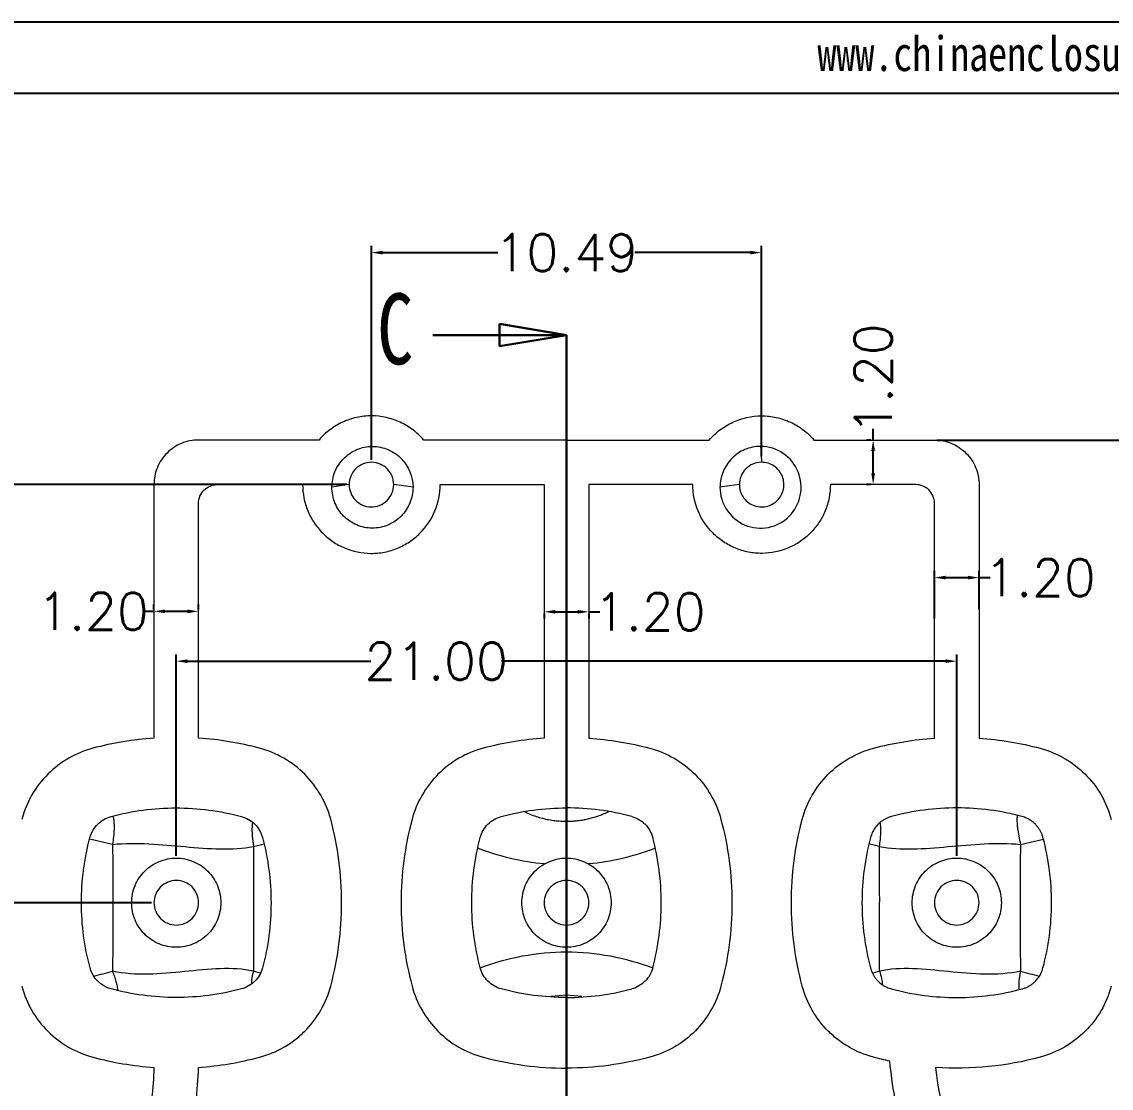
# Model space of a CAD drawing. Header units: inches. Extents: x 1631 to 3663, y 1126 to 1454.
# Drawn here: x 3436.96 to 3466.27, y 1177.51 to 1206.2 of the extents above; entities that cross this region are included whole.
import ezdxf

# ---------------------------------------------------------------- set-up
doc = ezdxf.new("R2010")
doc.units = ezdxf.units.IN
doc.header["$LTSCALE"] = 15
doc.linetypes.add('PHANTOM', pattern=[12.7, 6.35, -1.27, 1.27, -1.27, 1.27, -1.27])
doc.layers.add('文字', color=81, linetype='Continuous')
doc.styles.add('SLDTEXTSTYLE0', font='TXT', dxfattribs={"width": 0.75})
doc.styles.get("Standard").update_dxf_attribs({"font": 'txt', "bigfont": 'gbcbig.shx'})
doc.styles.add('宋体', font='', dxfattribs={"width": 0.8, "height": 3.5})
doc.styles.get('宋体').set_extended_font_data('SimSun')
doc.dimstyles.new('1.5', dxfattribs={"dimtxt": 1, "dimasz": 0.3, "dimexe": 0.18, "dimexo": 0.0625, "dimgap": 0.09, "dimtad": 0, "dimzin": 0, "dimdsep": 46, "dimtxsty": 'Standard', "dimcen": 0, "dimclrd": 3, "dimclre": 3, "dimadec": 0, "dimazin": 2, "dimtfac": 1, "dimtofl": 0, "dimtmove": 0, "dimatfit": 3, "dimfxl": 1, "dimtolj": 1, "dimtzin": 0, "dimarcsym": 0})

# ---------------------------------------------------------------- blocks, each defined once
blk = doc.blocks.new('_CLOSED')
at = {"color": 0, "linetype": 'ByBlock', "lineweight": -2}
for p, q in [((-1, 0.166667), (0, 0)), ((-1, 0.166667), (-1, -0.166667)), ((0, 0), (-1, -0.166667)), ((0, 0), (-1, 0))]:
    blk.add_line(p, q, dxfattribs=at)
blk = doc.blocks.new('*D247')
at = {"color": 3, "lineweight": -2}
for p, q in [((3461.58, 1194.946), (3469.5, 1194.946)), ((3469.32, 1194.646), (3469.32, 1181.42)), ((3469.32, 1164.347), (3469.32, 1177.573)), ((3451.68, 1164.047), (3469.5, 1164.047))]:
    blk.add_line(p, q, dxfattribs=at)
at = {"color": 3}
for points in [[(3469.27, 1194.646), (3469.37, 1194.646), (3469.32, 1194.946)], [(3469.27, 1164.347), (3469.37, 1164.347), (3469.32, 1164.047)]]:
    blk.add_solid(points, dxfattribs=at)
at = {"layer": 'Defpoints', "color": 0}
for p in [(3461.518, 1194.946), (3469.32, 1194.946), (3451.618, 1164.047)]:
    blk.add_point(p, dxfattribs=at)
at = {"color": 0, "insert": (3469.32, 1179.496), "char_height": 1, "attachment_point": 5, "rotation": 90}
blk.add_mtext('\\A1;30.90', dxfattribs=at)
blk = doc.blocks.new('*D250')
at = {"color": 3, "lineweight": -2}
for p, q in [((3440.455, 1182.497), (3434.155, 1182.497)), ((3434.335, 1182.197), (3434.335, 1178.045)), ((3434.335, 1170.047), (3434.335, 1174.198)), ((3450.955, 1169.747), (3434.155, 1169.747))]:
    blk.add_line(p, q, dxfattribs=at)
at = {"color": 3}
for points in [[(3434.285, 1182.197), (3434.385, 1182.197), (3434.335, 1182.497)], [(3434.285, 1170.047), (3434.385, 1170.047), (3434.335, 1169.747)]]:
    blk.add_solid(points, dxfattribs=at)
at = {"layer": 'Defpoints', "color": 0}
for p in [(3440.518, 1182.497), (3434.335, 1169.747), (3451.018, 1169.747)]:
    blk.add_point(p, dxfattribs=at)
at = {"color": 0, "insert": (3434.335, 1176.122), "char_height": 1, "attachment_point": 5, "rotation": 90}
blk.add_mtext('\\A1;12.75', dxfattribs=at)
blk = doc.blocks.new('*D251')
at = {"color": 3, "lineweight": -2}
for p, q in [((3445.705, 1193.746), (3434.155, 1193.746)), ((3434.335, 1193.446), (3434.335, 1189.878)), ((3434.335, 1182.797), (3434.335, 1186.365)), ((3440.455, 1182.497), (3434.155, 1182.497))]:
    blk.add_line(p, q, dxfattribs=at)
at = {"color": 3}
for points in [[(3434.285, 1193.446), (3434.385, 1193.446), (3434.335, 1193.746)], [(3434.285, 1182.797), (3434.385, 1182.797), (3434.335, 1182.497)]]:
    blk.add_solid(points, dxfattribs=at)
at = {"layer": 'Defpoints', "color": 0}
for p in [(3434.335, 1193.746), (3445.768, 1193.746), (3440.518, 1182.497)]:
    blk.add_point(p, dxfattribs=at)
at = {"color": 0, "insert": (3434.335, 1188.121), "char_height": 1, "attachment_point": 5, "rotation": 90}
blk.add_mtext('\\A1;11.25', dxfattribs=at)
blk = doc.blocks.new('*D252')
at = {"color": 3, "lineweight": -2}
for p, q in [((3446.368, 1194.409), (3446.368, 1200.168)), ((3456.86, 1194.515), (3456.86, 1200.168)), ((3446.668, 1199.988), (3449.774, 1199.988)), ((3456.56, 1199.988), (3453.454, 1199.988))]:
    blk.add_line(p, q, dxfattribs=at)
at = {"color": 3}
for points in [[(3446.668, 1200.038), (3446.668, 1199.938), (3446.368, 1199.988)], [(3456.56, 1200.038), (3456.56, 1199.938), (3456.86, 1199.988)]]:
    blk.add_solid(points, dxfattribs=at)
at = {"layer": 'Defpoints', "color": 0}
for p in [(3456.86, 1199.988), (3456.86, 1194.453), (3446.368, 1194.346)]:
    blk.add_point(p, dxfattribs=at)
at = {"color": 0, "insert": (3451.614, 1199.988), "char_height": 1, "attachment_point": 5}
blk.add_mtext('\\A1;10.49', dxfattribs=at)
blk = doc.blocks.new('*D253')
at = {"color": 3, "lineweight": -2}
for p, q in [((3441.118, 1183.759), (3441.118, 1189.176)), ((3462.118, 1183.759), (3462.118, 1189.176)), ((3441.418, 1188.996), (3446.354, 1188.996)), ((3461.818, 1188.996), (3449.867, 1188.996))]:
    blk.add_line(p, q, dxfattribs=at)
at = {"color": 3}
for points in [[(3441.418, 1189.046), (3441.418, 1188.946), (3441.118, 1188.996)], [(3461.818, 1189.046), (3461.818, 1188.946), (3462.118, 1188.996)]]:
    blk.add_solid(points, dxfattribs=at)
at = {"layer": 'Defpoints', "color": 0}
for p in [(3462.118, 1188.996), (3441.118, 1183.697), (3462.118, 1183.697)]:
    blk.add_point(p, dxfattribs=at)
at = {"color": 0, "insert": (3448.111, 1188.996), "char_height": 1, "attachment_point": 5}
blk.add_mtext('\\A1;21.00', dxfattribs=at)
blk = doc.blocks.new('*D254')
at = {"color": 3, "lineweight": -2}
for p, q in [((3459.868, 1194.946), (3459.868, 1195.246)), ((3459.805, 1194.946), (3459.688, 1194.946)), ((3459.868, 1194.046), (3459.868, 1194.646)), ((3459.805, 1193.746), (3459.688, 1193.746))]:
    blk.add_line(p, q, dxfattribs=at)
at = {"color": 3}
for points in [[(3459.818, 1194.646), (3459.918, 1194.646), (3459.868, 1194.946)], [(3459.818, 1194.046), (3459.918, 1194.046), (3459.868, 1193.746)]]:
    blk.add_solid(points, dxfattribs=at)
at = {"layer": 'Defpoints', "color": 0}
for p in [(3459.868, 1194.946), (3459.868, 1194.946), (3459.868, 1193.746)]:
    blk.add_point(p, dxfattribs=at)
at = {"color": 0, "insert": (3459.868, 1196.586), "char_height": 1, "attachment_point": 5, "rotation": 90}
blk.add_mtext('\\A1;1.20', dxfattribs=at)
blk = doc.blocks.new('*D256')
at = {"color": 3, "lineweight": -2}
for p, q in [((3461.518, 1190.149), (3461.518, 1191.424)), ((3461.818, 1191.244), (3462.418, 1191.244)), ((3462.718, 1190.399), (3462.718, 1191.424)), ((3462.718, 1191.244), (3463.018, 1191.244))]:
    blk.add_line(p, q, dxfattribs=at)
at = {"color": 3}
for points in [[(3461.818, 1191.294), (3461.818, 1191.194), (3461.518, 1191.244)], [(3462.418, 1191.294), (3462.418, 1191.194), (3462.718, 1191.244)]]:
    blk.add_solid(points, dxfattribs=at)
at = {"layer": 'Defpoints', "color": 0}
for p in [(3462.718, 1191.244), (3461.518, 1190.086), (3462.718, 1190.336)]:
    blk.add_point(p, dxfattribs=at)
at = {"color": 0, "insert": (3464.358, 1191.244), "char_height": 1, "attachment_point": 5}
blk.add_mtext('\\A1;1.20', dxfattribs=at)
blk = doc.blocks.new('*D257')
at = {"color": 3, "lineweight": -2}
for p, q in [((3451.018, 1190.274), (3451.018, 1190.144)), ((3451.318, 1190.324), (3451.918, 1190.324)), ((3452.218, 1190.324), (3452.518, 1190.324)), ((3452.218, 1190.274), (3452.218, 1190.144))]:
    blk.add_line(p, q, dxfattribs=at)
at = {"color": 3}
for points in [[(3451.318, 1190.374), (3451.318, 1190.274), (3451.018, 1190.324)], [(3451.918, 1190.374), (3451.918, 1190.274), (3452.218, 1190.324)]]:
    blk.add_solid(points, dxfattribs=at)
at = {"layer": 'Defpoints', "color": 0}
for p in [(3451.018, 1190.336), (3452.218, 1190.336), (3452.218, 1190.324)]:
    blk.add_point(p, dxfattribs=at)
at = {"color": 0, "insert": (3453.858, 1190.324), "char_height": 1, "attachment_point": 5}
blk.add_mtext('\\A1;1.20', dxfattribs=at)
blk = doc.blocks.new('*D258')
at = {"color": 3, "lineweight": -2}
for p, q in [((3440.518, 1190.387), (3440.518, 1190.516)), ((3441.718, 1190.387), (3441.718, 1190.516)), ((3440.518, 1190.336), (3440.218, 1190.336)), ((3441.418, 1190.336), (3440.818, 1190.336))]:
    blk.add_line(p, q, dxfattribs=at)
at = {"color": 3}
for points in [[(3440.818, 1190.386), (3440.818, 1190.286), (3440.518, 1190.336)], [(3441.418, 1190.386), (3441.418, 1190.286), (3441.718, 1190.336)]]:
    blk.add_solid(points, dxfattribs=at)
at = {"layer": 'Defpoints', "color": 0}
for p in [(3440.518, 1190.336), (3440.518, 1190.324), (3441.718, 1190.324)]:
    blk.add_point(p, dxfattribs=at)
at = {"color": 0, "insert": (3438.878, 1190.336), "char_height": 1, "attachment_point": 5}
blk.add_mtext('\\A1;1.20', dxfattribs=at)

msp = doc.modelspace()

# ---------------------------------------------------------------- linework, layer by layer
for p, q in [((3410.633, 1206.198), (3524.541, 1206.198)), ((3413.581, 1204.28), (3522.624, 1204.28))]:
    msp.add_line(p, q)
at = {"color": 7, "linetype": 'Continuous', "lineweight": 30}
msp.add_line((3448.018, 1197.77), (3451.618, 1197.77), dxfattribs=at)
at = {"color": 1, "linetype": 'PHANTOM', "lineweight": 30}
msp.add_line((3451.618, 1197.77), (3451.618, 1161.551), dxfattribs=at)
at = {"color": 7, "linetype": 'Continuous', "lineweight": 15}
for p, q in [((3445.768, 1193.746), (3445.306, 1193.673)), ((3447.488, 1193.674), (3446.968, 1193.746))]:
    msp.add_line(p, q, dxfattribs=at)
at = {"color": 8, "linetype": 'Continuous', "lineweight": 15}
for p, q in [((3451.618, 1180.014), (3451.202, 1179.974)), ((3452.033, 1179.974), (3451.618, 1180.014))]:
    msp.add_line(p, q, dxfattribs=at)
at = {"color": 7, "linetype": 'Continuous', "lineweight": 15, "flags": 128}
for points in [[(3456.838, 1194.773), (3456.853, 1194.559), (3456.868, 1194.346)], [(3456.268, 1193.746), (3456.007, 1193.71), (3455.747, 1193.674)]]:
    msp.add_lwpolyline(points, dxfattribs=at)
at = {"color": 7, "linetype": 'Continuous', "lineweight": 15}
for points, knots in [([(3447.776, 1194.946), (3447.689, 1195.048), (3447.593, 1195.139), (3447.382, 1195.299), (3447.266, 1195.369), (3446.905, 1195.536), (3446.638, 1195.595), (3446.239, 1195.596), (3446.104, 1195.582), (3445.843, 1195.525), (3445.717, 1195.483), (3445.473, 1195.371), (3445.357, 1195.301), (3445.145, 1195.141), (3445.047, 1195.049), (3444.96, 1194.946)], [0, 0, 0, 0, 0.125, 0.125, 0.25, 0.25, 0.5, 0.5, 0.625, 0.625, 0.75, 0.75, 0.875, 0.875, 1, 1, 1, 1]), ([(3455.46, 1194.946), (3455.546, 1195.048), (3455.642, 1195.139), (3455.853, 1195.299), (3455.969, 1195.369), (3456.33, 1195.536), (3456.597, 1195.595), (3456.996, 1195.596), (3457.131, 1195.582), (3457.392, 1195.525), (3457.518, 1195.483), (3457.762, 1195.371), (3457.878, 1195.301), (3458.09, 1195.141), (3458.188, 1195.049), (3458.276, 1194.946)], [0, 0, 0, 0, 0.125, 0.125, 0.25, 0.25, 0.5, 0.5, 0.625, 0.625, 0.75, 0.75, 0.875, 0.875, 1, 1, 1, 1]), ([(3441.718, 1194.946), (3441.561, 1194.946), (3441.406, 1194.915), (3441.188, 1194.826), (3441.119, 1194.789), (3440.988, 1194.702), (3440.926, 1194.652), (3440.759, 1194.485), (3440.669, 1194.351), (3440.549, 1194.061), (3440.518, 1193.904), (3440.518, 1193.746)], [0, 0, 0, 0, 0.25, 0.25, 0.375, 0.375, 0.5, 0.5, 0.75, 0.75, 1, 1, 1, 1]), ([(3445.306, 1193.673), (3445.306, 1193.817), (3445.333, 1193.957), (3445.442, 1194.225), (3445.522, 1194.346), (3445.725, 1194.551), (3445.847, 1194.634), (3446.112, 1194.745), (3446.257, 1194.773), (3446.543, 1194.773), (3446.687, 1194.743), (3446.951, 1194.631), (3447.072, 1194.55), (3447.374, 1194.242), (3447.49, 1193.962), (3447.488, 1193.674)], [0, 0, 0, 0, 0.125, 0.125, 0.25, 0.25, 0.375, 0.375, 0.5, 0.5, 0.625, 0.625, 0.75, 0.75, 1, 1, 1, 1]), ([(3456.838, 1194.773), (3456.693, 1194.773), (3456.55, 1194.744), (3456.285, 1194.632), (3456.164, 1194.55), (3455.964, 1194.347), (3455.884, 1194.225), (3455.776, 1193.961), (3455.747, 1193.818), (3455.747, 1193.674)], [0, 0, 0, 0, 0.25, 0.25, 0.5, 0.5, 0.75, 0.75, 1, 1, 1, 1]), ([(3455.747, 1193.674), (3455.747, 1193.566), (3455.762, 1193.46), (3455.824, 1193.255), (3455.87, 1193.156), (3456.047, 1192.887), (3456.221, 1192.742), (3456.619, 1192.575), (3456.844, 1192.553), (3457.267, 1192.639), (3457.461, 1192.745), (3457.764, 1193.052), (3457.866, 1193.248), (3457.949, 1193.666), (3457.929, 1193.889), (3457.768, 1194.286), (3457.628, 1194.463), (3457.27, 1194.706), (3457.056, 1194.773), (3456.838, 1194.773)], [0, 0, 0, 0, 0.0625, 0.0625, 0.125, 0.125, 0.25, 0.25, 0.375, 0.375, 0.5, 0.5, 0.625, 0.625, 0.75, 0.75, 0.875, 0.875, 1, 1, 1, 1]), ([(3461.518, 1194.946), (3461.675, 1194.946), (3461.829, 1194.915), (3462.047, 1194.826), (3462.116, 1194.789), (3462.247, 1194.702), (3462.309, 1194.652), (3462.476, 1194.485), (3462.566, 1194.351), (3462.686, 1194.061), (3462.718, 1193.904), (3462.718, 1193.746)], [0, 0, 0, 0, 0.25, 0.25, 0.375, 0.375, 0.5, 0.5, 0.75, 0.75, 1, 1, 1, 1]), ([(3446.968, 1193.746), (3446.968, 1193.824), (3446.953, 1193.9), (3446.894, 1194.043), (3446.852, 1194.109), (3446.689, 1194.276), (3446.534, 1194.344), (3446.218, 1194.348), (3446.057, 1194.284), (3445.831, 1194.058), (3445.768, 1193.902), (3445.768, 1193.746)], [0, 0, 0, 0, 0.125, 0.125, 0.25, 0.25, 0.5, 0.5, 0.75, 0.75, 1, 1, 1, 1]), ([(3456.268, 1193.746), (3456.268, 1193.629), (3456.302, 1193.514), (3456.432, 1193.317), (3456.529, 1193.237), (3456.749, 1193.146), (3456.875, 1193.135), (3457.106, 1193.183), (3457.213, 1193.242), (3457.376, 1193.407), (3457.431, 1193.511), (3457.478, 1193.736), (3457.469, 1193.857), (3457.382, 1194.077), (3457.306, 1194.173), (3457.107, 1194.309), (3456.988, 1194.346), (3456.868, 1194.346)], [0, 0, 0, 0, 0.125, 0.125, 0.25, 0.25, 0.375, 0.375, 0.5, 0.5, 0.625, 0.625, 0.75, 0.75, 0.875, 0.875, 1, 1, 1, 1]), ([(3456.868, 1194.346), (3456.706, 1194.346), (3456.551, 1194.28), (3456.33, 1194.056), (3456.268, 1193.903), (3456.268, 1193.746)], [0, 0, 0, 0, 0.5, 0.5, 1, 1, 1, 1]), ([(3441.718, 1193.246), (3441.718, 1193.377), (3441.771, 1193.507), (3441.957, 1193.692), (3442.086, 1193.746), (3442.218, 1193.746)], [0, 0, 0, 0, 0.5, 0.5, 1, 1, 1, 1]), ([(3444.518, 1193.746), (3444.518, 1193.624), (3444.529, 1193.505), (3444.576, 1193.27), (3444.611, 1193.153), (3444.703, 1192.93), (3444.759, 1192.825), (3444.891, 1192.625), (3444.968, 1192.53), (3445.137, 1192.359), (3445.23, 1192.283), (3445.43, 1192.147), (3445.537, 1192.088), (3445.87, 1191.948), (3446.114, 1191.898), (3446.478, 1191.895), (3446.601, 1191.907), (3446.84, 1191.953), (3446.957, 1191.988), (3447.182, 1192.081), (3447.292, 1192.139), (3447.494, 1192.273), (3447.588, 1192.35), (3447.848, 1192.61), (3447.984, 1192.814), (3448.17, 1193.263), (3448.218, 1193.502), (3448.218, 1193.746)], [0, 0, 0, 0, 0.0625, 0.0625, 0.125, 0.125, 0.1875, 0.1875, 0.25, 0.25, 0.3125, 0.3125, 0.375, 0.375, 0.5, 0.5, 0.5625, 0.5625, 0.625, 0.625, 0.6875, 0.6875, 0.75, 0.75, 0.875, 0.875, 1, 1, 1, 1]), ([(3447.488, 1193.674), (3447.489, 1193.53), (3447.46, 1193.389), (3447.351, 1193.123), (3447.271, 1193.001), (3447.069, 1192.796), (3446.947, 1192.714), (3446.682, 1192.603), (3446.536, 1192.574), (3446.249, 1192.575), (3446.105, 1192.604), (3445.841, 1192.716), (3445.721, 1192.798), (3445.52, 1193.003), (3445.442, 1193.123), (3445.334, 1193.388), (3445.305, 1193.529), (3445.306, 1193.673)], [0, 0, 0, 0, 0.125, 0.125, 0.25, 0.25, 0.375, 0.375, 0.5, 0.5, 0.625, 0.625, 0.75, 0.75, 0.875, 0.875, 1, 1, 1, 1]), ([(3445.768, 1193.746), (3445.768, 1193.668), (3445.783, 1193.592), (3445.841, 1193.449), (3445.883, 1193.384), (3445.991, 1193.273), (3446.056, 1193.228), (3446.199, 1193.165), (3446.278, 1193.147), (3446.437, 1193.145), (3446.518, 1193.16), (3446.666, 1193.22), (3446.735, 1193.265), (3446.904, 1193.434), (3446.968, 1193.59), (3446.968, 1193.746)], [0, 0, 0, 0, 0.125, 0.125, 0.25, 0.25, 0.375, 0.375, 0.5, 0.5, 0.625, 0.625, 0.75, 0.75, 1, 1, 1, 1]), ([(3458.718, 1193.746), (3458.718, 1193.624), (3458.706, 1193.505), (3458.659, 1193.27), (3458.624, 1193.153), (3458.532, 1192.93), (3458.476, 1192.825), (3458.344, 1192.625), (3458.267, 1192.53), (3458.098, 1192.359), (3458.006, 1192.283), (3457.805, 1192.147), (3457.698, 1192.088), (3457.365, 1191.948), (3457.121, 1191.898), (3456.757, 1191.895), (3456.634, 1191.907), (3456.395, 1191.953), (3456.278, 1191.988), (3456.053, 1192.081), (3455.943, 1192.139), (3455.741, 1192.273), (3455.647, 1192.35), (3455.387, 1192.61), (3455.251, 1192.814), (3455.065, 1193.263), (3455.018, 1193.502), (3455.018, 1193.746)], [0, 0, 0, 0, 0.0625, 0.0625, 0.125, 0.125, 0.1875, 0.1875, 0.25, 0.25, 0.3125, 0.3125, 0.375, 0.375, 0.5, 0.5, 0.5625, 0.5625, 0.625, 0.625, 0.6875, 0.6875, 0.75, 0.75, 0.875, 0.875, 1, 1, 1, 1]), ([(3461.518, 1193.246), (3461.518, 1193.377), (3461.464, 1193.507), (3461.279, 1193.692), (3461.149, 1193.746), (3461.018, 1193.746)], [0, 0, 0, 0, 0.5, 0.5, 1, 1, 1, 1]), ([(3438.874, 1186.653), (3438.647, 1186.592), (3438.432, 1186.503), (3438.026, 1186.271), (3437.835, 1186.126), (3437.502, 1185.795), (3437.353, 1185.603), (3437.115, 1185.192), (3437.024, 1184.973), (3436.962, 1184.74)], [0, 0, 0, 0, 0.25, 0.25, 0.5, 0.5, 0.75, 0.75, 1, 1, 1, 1]), ([(3445.273, 1184.741), (3445.212, 1184.971), (3445.121, 1185.188), (3444.886, 1185.597), (3444.74, 1185.787), (3444.407, 1186.12), (3444.216, 1186.266), (3443.808, 1186.501), (3443.591, 1186.591), (3443.361, 1186.653)], [0, 0, 0, 0, 0.25, 0.25, 0.5, 0.5, 0.75, 0.75, 1, 1, 1, 1]), ([(3449.374, 1186.653), (3449.143, 1186.591), (3448.926, 1186.501), (3448.516, 1186.264), (3448.326, 1186.118), (3447.994, 1185.785), (3447.848, 1185.594), (3447.613, 1185.187), (3447.523, 1184.969), (3447.462, 1184.74)], [0, 0, 0, 0, 0.25, 0.25, 0.5, 0.5, 0.75, 0.75, 1, 1, 1, 1]), ([(3453.861, 1186.653), (3454.092, 1186.591), (3454.31, 1186.501), (3454.719, 1186.264), (3454.909, 1186.118), (3455.241, 1185.785), (3455.388, 1185.594), (3455.622, 1185.187), (3455.712, 1184.969), (3455.773, 1184.74)], [0, 0, 0, 0, 0.25, 0.25, 0.5, 0.5, 0.75, 0.75, 1, 1, 1, 1]), ([(3457.962, 1184.74), (3458.023, 1184.971), (3458.114, 1185.188), (3458.349, 1185.597), (3458.495, 1185.787), (3458.828, 1186.119), (3459.019, 1186.266), (3459.427, 1186.501), (3459.644, 1186.591), (3459.874, 1186.653)], [0, 0, 0, 0, 0.25, 0.25, 0.5, 0.5, 0.75, 0.75, 1, 1, 1, 1]), ([(3464.361, 1186.653), (3464.588, 1186.592), (3464.803, 1186.503), (3465.209, 1186.271), (3465.4, 1186.126), (3465.733, 1185.795), (3465.882, 1185.603), (3466.12, 1185.192), (3466.211, 1184.973), (3466.273, 1184.74)], [0, 0, 0, 0, 0.25, 0.25, 0.5, 0.5, 0.75, 0.75, 1, 1, 1, 1]), ([(3438.797, 1184.25), (3438.834, 1184.387), (3438.907, 1184.512), (3439.105, 1184.709), (3439.23, 1184.781), (3439.364, 1184.817)], [0, 0, 0, 0, 0.5, 0.5, 1, 1, 1, 1]), ([(3439.364, 1184.817), (3439.937, 1184.97), (3440.518, 1185.046), (3441.402, 1185.047), (3441.701, 1185.028), (3442.29, 1184.951), (3442.582, 1184.894), (3442.871, 1184.817)], [0, 0, 0, 0, 0.5, 0.5, 0.75, 0.75, 1, 1, 1, 1]), ([(3439.419, 1184.831), (3439.425, 1184.793), (3439.437, 1184.716), (3439.444, 1184.597), (3439.444, 1184.452), (3439.432, 1184.274), (3439.413, 1184.138), (3439.403, 1184.067)], [0, 0, 0, 0, 0.152323, 0.307767, 0.466821, 0.720077, 1, 1, 1, 1]), ([(3442.871, 1184.817), (3443.008, 1184.78), (3443.132, 1184.708), (3443.28, 1184.56), (3443.323, 1184.504), (3443.393, 1184.383), (3443.419, 1184.319), (3443.438, 1184.25)], [0, 0, 0, 0, 0.5, 0.5, 0.75, 0.75, 1, 1, 1, 1]), ([(3449.297, 1184.25), (3449.334, 1184.386), (3449.406, 1184.51), (3449.554, 1184.658), (3449.61, 1184.702), (3449.731, 1184.772), (3449.796, 1184.799), (3449.864, 1184.817)], [0, 0, 0, 0, 0.5, 0.5, 0.75, 0.75, 1, 1, 1, 1]), ([(3451.617, 1184.68), (3451.566, 1184.681), (3451.461, 1184.683), (3451.302, 1184.697), (3451.141, 1184.722), (3450.976, 1184.758), (3450.81, 1184.808), (3450.64, 1184.87), (3450.529, 1184.923), (3450.472, 1184.95)], [0, 0, 0, 0, 0.130181, 0.263334, 0.400043, 0.541059, 0.6873, 0.839863, 1, 1, 1, 1]), ([(3451.617, 1184.68), (3451.617, 1184.762), (3451.617, 1184.884), (3451.618, 1185.006), (3451.618, 1185.047)], [0, 0, 0, 0, 0.66828, 1, 1, 1, 1]), ([(3452.763, 1184.95), (3452.716, 1184.927), (3452.626, 1184.884), (3452.488, 1184.83), (3452.353, 1184.785), (3452.222, 1184.75), (3452.094, 1184.723), (3451.97, 1184.703), (3451.849, 1184.689), (3451.732, 1184.681), (3451.655, 1184.68), (3451.617, 1184.68)], [0, 0, 0, 0, 0.131561, 0.256693, 0.376077, 0.490315, 0.599951, 0.705431, 0.807105, 0.905234, 1, 1, 1, 1]), ([(3453.371, 1184.817), (3453.508, 1184.78), (3453.632, 1184.708), (3453.829, 1184.511), (3453.901, 1184.386), (3453.938, 1184.25)], [0, 0, 0, 0, 0.5, 0.5, 1, 1, 1, 1]), ([(3460.364, 1184.817), (3460.337, 1184.809), (3460.283, 1184.793), (3460.207, 1184.758), (3460.134, 1184.717), (3460.067, 1184.668), (3459.99, 1184.598), (3459.912, 1184.505), (3459.84, 1184.384), (3459.812, 1184.295), (3459.798, 1184.25)], [0, 0, 0, 0, 0.100743, 0.19999, 0.298814, 0.3983, 0.499521, 0.667198, 0.832326, 1, 1, 1, 1]), ([(3463.871, 1184.817), (3463.298, 1184.97), (3462.717, 1185.046), (3461.833, 1185.047), (3461.535, 1185.028), (3460.945, 1184.951), (3460.653, 1184.894), (3460.364, 1184.817)], [0, 0, 0, 0, 0.5, 0.5, 0.75, 0.75, 1, 1, 1, 1]), ([(3463.742, 1184.85), (3463.74, 1184.812), (3463.735, 1184.736), (3463.74, 1184.618), (3463.754, 1184.47), (3463.786, 1184.285), (3463.816, 1184.143), (3463.832, 1184.067)], [0, 0, 0, 0, 0.142458, 0.291703, 0.449093, 0.707701, 1, 1, 1, 1]), ([(3464.438, 1184.25), (3464.43, 1184.277), (3464.414, 1184.33), (3464.38, 1184.406), (3464.339, 1184.478), (3464.29, 1184.545), (3464.221, 1184.622), (3464.128, 1184.702), (3464.005, 1184.774), (3463.916, 1184.802), (3463.871, 1184.817)], [0, 0, 0, 0, 0.099441, 0.197286, 0.294727, 0.392989, 0.493291, 0.661861, 0.828841, 1, 1, 1, 1]), ([(3443.169, 1184.665), (3443.165, 1184.633), (3443.157, 1184.569), (3443.154, 1184.469), (3443.157, 1184.363), (3443.165, 1184.252), (3443.179, 1184.134), (3443.191, 1184.054), (3443.198, 1184.012)], [0, 0, 0, 0, 0.144979, 0.297541, 0.458658, 0.629106, 0.80945, 1, 1, 1, 1]), ([(3445.273, 1180.254), (3445.47, 1180.991), (3445.568, 1181.74), (3445.567, 1183.261), (3445.469, 1184.007), (3445.273, 1184.741)], [0, 0, 0, 0, 0.5, 0.5, 1, 1, 1, 1]), ([(3447.462, 1184.74), (3447.265, 1184.004), (3447.167, 1183.256), (3447.168, 1181.735), (3447.266, 1180.988), (3447.462, 1180.253)], [0, 0, 0, 0, 0.5, 0.5, 1, 1, 1, 1]), ([(3451.617, 1184.369), (3451.617, 1184.409), (3451.616, 1184.513), (3451.617, 1184.616), (3451.617, 1184.68)], [0, 0, 0, 0, 0.383856, 1, 1, 1, 1]), ([(3455.773, 1184.74), (3455.97, 1184.004), (3456.068, 1183.256), (3456.067, 1181.735), (3455.969, 1180.988), (3455.773, 1180.253)], [0, 0, 0, 0, 0.5, 0.5, 1, 1, 1, 1]), ([(3457.962, 1180.254), (3457.765, 1180.991), (3457.667, 1181.74), (3457.668, 1183.261), (3457.766, 1184.007), (3457.962, 1184.74)], [0, 0, 0, 0, 0.5, 0.5, 1, 1, 1, 1]), ([(3460.038, 1184.012), (3460.046, 1184.075), (3460.062, 1184.19), (3460.076, 1184.357), (3460.078, 1184.51), (3460.065, 1184.61), (3460.059, 1184.659)], [0, 0, 0, 0, 0.292842, 0.534734, 0.770046, 1, 1, 1, 1]), ([(3438.798, 1180.743), (3438.646, 1181.312), (3438.568, 1181.893), (3438.567, 1183.083), (3438.643, 1183.671), (3438.797, 1184.25)], [0, 0, 0, 0, 0.5, 0.5, 1, 1, 1, 1]), ([(3443.438, 1184.25), (3443.59, 1183.678), (3443.667, 1183.095), (3443.668, 1181.906), (3443.592, 1181.32), (3443.438, 1180.744)], [0, 0, 0, 0, 0.5, 0.5, 1, 1, 1, 1]), ([(3449.297, 1180.744), (3449.144, 1181.318), (3449.068, 1181.902), (3449.068, 1183.091), (3449.144, 1183.675), (3449.297, 1184.25)], [0, 0, 0, 0, 0.5, 0.5, 1, 1, 1, 1]), ([(3453.938, 1180.744), (3454.091, 1181.318), (3454.168, 1181.902), (3454.168, 1183.091), (3454.091, 1183.675), (3453.938, 1184.25)], [0, 0, 0, 0, 0.5, 0.5, 1, 1, 1, 1]), ([(3459.798, 1184.25), (3459.645, 1183.678), (3459.568, 1183.095), (3459.567, 1181.906), (3459.644, 1181.32), (3459.798, 1180.743)], [0, 0, 0, 0, 0.5, 0.5, 1, 1, 1, 1]), ([(3464.438, 1180.743), (3464.589, 1181.312), (3464.667, 1181.893), (3464.668, 1183.083), (3464.592, 1183.67), (3464.438, 1184.25)], [0, 0, 0, 0, 0.5, 0.5, 1, 1, 1, 1]), ([(3439.403, 1184.067), (3439.407, 1183.785), (3439.414, 1183.221), (3439.417, 1182.369), (3439.413, 1181.514), (3439.406, 1180.942), (3439.401, 1180.655)], [0.250868, 0.250868, 0.250868, 0.250868, 0.3750323, 0.4992321, 0.6234319, 0.7476062, 0.7476062, 0.7476062, 0.7476062]), ([(3439.403, 1184.067), (3440.052, 1184.131), (3440.71, 1184.064), (3441.997, 1183.948), (3442.624, 1183.899), (3443.198, 1184.012)], [0, 0, 0, 0, 0.5, 0.5, 1, 1, 1, 1]), ([(3443.198, 1184.012), (3443.196, 1183.823), (3443.194, 1183.44), (3443.192, 1182.855), (3443.193, 1182.188), (3443.193, 1181.453), (3443.197, 1180.918), (3443.198, 1180.656)], [0, 0, 0, 0, 0.170351, 0.344558, 0.524285, 0.767395, 1, 1, 1, 1]), ([(3460.037, 1180.656), (3460.037, 1180.788), (3460.037, 1181.067), (3460.042, 1181.625), (3460.043, 1182.191), (3460.044, 1182.75), (3460.041, 1183.158), (3460.037, 1183.58), (3460.037, 1183.86), (3460.038, 1184.012)], [0, 0, 0, 0, 0.116983, 0.247958, 0.496936, 0.622031, 0.747413, 0.863254, 1, 1, 1, 1]), ([(3460.038, 1184.012), (3460.61, 1183.898), (3461.239, 1183.948), (3462.525, 1184.064), (3463.182, 1184.13), (3463.832, 1184.067)], [0, 0, 0, 0, 0.5, 0.5, 1, 1, 1, 1]), ([(3463.832, 1184.067), (3463.828, 1183.793), (3463.82, 1183.228), (3463.819, 1182.368), (3463.821, 1181.505), (3463.83, 1180.933), (3463.834, 1180.655)], [0, 0, 0, 0, 0.241286, 0.498714, 0.756886, 1, 1, 1, 1]), ([(3439.918, 1182.497), (3439.918, 1182.654), (3439.949, 1182.811), (3440.069, 1183.101), (3440.158, 1183.234), (3440.38, 1183.456), (3440.513, 1183.545), (3440.803, 1183.666), (3440.96, 1183.697), (3441.275, 1183.697), (3441.432, 1183.666), (3441.722, 1183.545), (3441.855, 1183.456), (3442.077, 1183.234), (3442.166, 1183.101), (3442.286, 1182.811), (3442.318, 1182.654), (3442.318, 1182.497)], [0, 0, 0, 0, 0.125, 0.125, 0.25, 0.25, 0.375, 0.375, 0.5, 0.5, 0.625, 0.625, 0.75, 0.75, 0.875, 0.875, 1, 1, 1, 1]), ([(3450.418, 1182.497), (3450.418, 1182.654), (3450.449, 1182.811), (3450.569, 1183.101), (3450.658, 1183.234), (3450.88, 1183.456), (3451.013, 1183.545), (3451.303, 1183.666), (3451.46, 1183.697), (3451.775, 1183.697), (3451.932, 1183.666), (3452.222, 1183.545), (3452.355, 1183.456), (3452.577, 1183.234), (3452.666, 1183.101), (3452.786, 1182.811), (3452.818, 1182.654), (3452.818, 1182.497)], [0, 0, 0, 0, 0.125, 0.125, 0.25, 0.25, 0.375, 0.375, 0.5, 0.5, 0.625, 0.625, 0.75, 0.75, 0.875, 0.875, 1, 1, 1, 1]), ([(3460.918, 1182.497), (3460.918, 1182.654), (3460.949, 1182.811), (3461.069, 1183.101), (3461.158, 1183.234), (3461.38, 1183.456), (3461.513, 1183.545), (3461.803, 1183.666), (3461.96, 1183.697), (3462.275, 1183.697), (3462.432, 1183.666), (3462.722, 1183.545), (3462.855, 1183.456), (3463.077, 1183.234), (3463.166, 1183.101), (3463.286, 1182.811), (3463.318, 1182.654), (3463.318, 1182.497)], [0, 0, 0, 0, 0.125, 0.125, 0.25, 0.25, 0.375, 0.375, 0.5, 0.5, 0.625, 0.625, 0.75, 0.75, 0.875, 0.875, 1, 1, 1, 1]), ([(3441.718, 1182.497), (3441.718, 1182.654), (3441.653, 1182.81), (3441.431, 1183.032), (3441.275, 1183.097), (3440.96, 1183.097), (3440.804, 1183.032), (3440.582, 1182.81), (3440.518, 1182.654), (3440.518, 1182.497)], [0, 0, 0, 0, 0.25, 0.25, 0.5, 0.5, 0.75, 0.75, 1, 1, 1, 1]), ([(3452.218, 1182.497), (3452.218, 1182.654), (3452.153, 1182.81), (3451.931, 1183.032), (3451.775, 1183.097), (3451.46, 1183.097), (3451.304, 1183.032), (3451.082, 1182.81), (3451.018, 1182.654), (3451.018, 1182.497)], [0, 0, 0, 0, 0.25, 0.25, 0.5, 0.5, 0.75, 0.75, 1, 1, 1, 1]), ([(3451.617, 1181.897), (3451.618, 1182.025), (3451.619, 1182.262), (3451.619, 1182.59), (3451.619, 1182.862), (3451.618, 1183.025), (3451.617, 1183.097)], [0, 0, 0, 0, 0.31828, 0.591455, 0.818868, 1, 1, 1, 1]), ([(3462.718, 1182.497), (3462.718, 1182.654), (3462.653, 1182.81), (3462.431, 1183.032), (3462.275, 1183.097), (3461.96, 1183.097), (3461.804, 1183.032), (3461.582, 1182.81), (3461.518, 1182.654), (3461.518, 1182.497)], [0, 0, 0, 0, 0.25, 0.25, 0.5, 0.5, 0.75, 0.75, 1, 1, 1, 1]), ([(3442.318, 1182.497), (3442.318, 1182.34), (3442.286, 1182.183), (3442.166, 1181.892), (3442.077, 1181.759), (3441.855, 1181.537), (3441.722, 1181.448), (3441.432, 1181.328), (3441.275, 1181.297), (3440.96, 1181.297), (3440.803, 1181.328), (3440.513, 1181.448), (3440.38, 1181.537), (3440.158, 1181.759), (3440.069, 1181.892), (3439.949, 1182.183), (3439.918, 1182.34), (3439.918, 1182.497)], [0, 0, 0, 0, 0.125, 0.125, 0.25, 0.25, 0.375, 0.375, 0.5, 0.5, 0.625, 0.625, 0.75, 0.75, 0.875, 0.875, 1, 1, 1, 1]), ([(3440.518, 1182.497), (3440.518, 1182.34), (3440.582, 1182.184), (3440.804, 1181.961), (3440.96, 1181.897), (3441.275, 1181.897), (3441.431, 1181.961), (3441.653, 1182.184), (3441.718, 1182.34), (3441.718, 1182.497)], [0, 0, 0, 0, 0.25, 0.25, 0.5, 0.5, 0.75, 0.75, 1, 1, 1, 1]), ([(3452.818, 1182.497), (3452.818, 1182.34), (3452.786, 1182.183), (3452.666, 1181.892), (3452.577, 1181.759), (3452.355, 1181.537), (3452.222, 1181.448), (3451.932, 1181.328), (3451.775, 1181.297), (3451.46, 1181.297), (3451.303, 1181.328), (3451.013, 1181.448), (3450.88, 1181.537), (3450.658, 1181.759), (3450.569, 1181.892), (3450.449, 1182.183), (3450.418, 1182.34), (3450.418, 1182.497)], [0, 0, 0, 0, 0.125, 0.125, 0.25, 0.25, 0.375, 0.375, 0.5, 0.5, 0.625, 0.625, 0.75, 0.75, 0.875, 0.875, 1, 1, 1, 1]), ([(3451.018, 1182.497), (3451.018, 1182.34), (3451.082, 1182.184), (3451.304, 1181.961), (3451.46, 1181.897), (3451.775, 1181.897), (3451.931, 1181.961), (3452.153, 1182.184), (3452.218, 1182.34), (3452.218, 1182.497)], [0, 0, 0, 0, 0.25, 0.25, 0.5, 0.5, 0.75, 0.75, 1, 1, 1, 1]), ([(3463.318, 1182.497), (3463.318, 1182.34), (3463.286, 1182.183), (3463.166, 1181.892), (3463.077, 1181.759), (3462.855, 1181.537), (3462.722, 1181.448), (3462.432, 1181.328), (3462.275, 1181.297), (3461.96, 1181.297), (3461.803, 1181.328), (3461.513, 1181.448), (3461.38, 1181.537), (3461.158, 1181.759), (3461.069, 1181.892), (3460.949, 1182.183), (3460.918, 1182.34), (3460.918, 1182.497)], [0, 0, 0, 0, 0.125, 0.125, 0.25, 0.25, 0.375, 0.375, 0.5, 0.5, 0.625, 0.625, 0.75, 0.75, 0.875, 0.875, 1, 1, 1, 1]), ([(3461.518, 1182.497), (3461.518, 1182.34), (3461.582, 1182.184), (3461.804, 1181.961), (3461.96, 1181.897), (3462.275, 1181.897), (3462.431, 1181.961), (3462.653, 1182.184), (3462.718, 1182.34), (3462.718, 1182.497)], [0, 0, 0, 0, 0.25, 0.25, 0.5, 0.5, 0.75, 0.75, 1, 1, 1, 1]), ([(3451.618, 1180.014), (3451.618, 1180.111), (3451.618, 1180.304), (3451.618, 1180.69), (3451.618, 1180.98), (3451.618, 1181.174)], [0.1640235, 0.1640235, 0.1640235, 0.1640235, 0.2054684, 0.2469104, 0.3297942, 0.3297942, 0.3297942, 0.3297942]), ([(3443.198, 1180.656), (3442.629, 1180.781), (3441.989, 1180.709), (3440.691, 1180.579), (3440.033, 1180.519), (3439.401, 1180.655)], [0, 0, 0, 0, 0.5, 0.5, 1, 1, 1, 1]), ([(3443.438, 1180.744), (3443.401, 1180.608), (3443.329, 1180.483), (3443.132, 1180.286), (3443.007, 1180.213), (3442.871, 1180.177)], [0, 0, 0, 0, 0.5, 0.5, 1, 1, 1, 1]), ([(3449.864, 1180.177), (3449.727, 1180.213), (3449.602, 1180.286), (3449.406, 1180.483), (3449.334, 1180.608), (3449.297, 1180.744)], [0, 0, 0, 0, 0.5, 0.5, 1, 1, 1, 1]), ([(3453.938, 1180.744), (3453.901, 1180.608), (3453.829, 1180.483), (3453.682, 1180.335), (3453.625, 1180.292), (3453.504, 1180.222), (3453.44, 1180.195), (3453.371, 1180.177)], [0, 0, 0, 0, 0.5, 0.5, 0.75, 0.75, 1, 1, 1, 1]), ([(3459.798, 1180.743), (3459.806, 1180.716), (3459.822, 1180.662), (3459.856, 1180.585), (3459.898, 1180.513), (3459.947, 1180.445), (3460.017, 1180.369), (3460.11, 1180.29), (3460.231, 1180.219), (3460.32, 1180.191), (3460.364, 1180.177)], [0, 0, 0, 0, 0.101719, 0.201556, 0.300658, 0.400192, 0.501306, 0.668312, 0.832768, 1, 1, 1, 1]), ([(3463.834, 1180.655), (3463.202, 1180.519), (3462.544, 1180.579), (3461.246, 1180.709), (3460.606, 1180.781), (3460.037, 1180.656)], [0, 0, 0, 0, 0.5, 0.5, 1, 1, 1, 1]), ([(3463.871, 1180.177), (3463.898, 1180.185), (3463.953, 1180.201), (3464.03, 1180.236), (3464.103, 1180.278), (3464.171, 1180.328), (3464.247, 1180.397), (3464.325, 1180.49), (3464.395, 1180.611), (3464.424, 1180.699), (3464.438, 1180.743)], [0, 0, 0, 0, 0.102729, 0.203531, 0.303519, 0.403824, 0.505557, 0.673409, 0.836572, 1, 1, 1, 1]), ([(3439.401, 1180.655), (3439.419, 1180.608), (3439.453, 1180.517), (3439.496, 1180.383), (3439.528, 1180.257), (3439.537, 1180.173), (3439.541, 1180.132)], [0, 0, 0, 0, 0.283368, 0.538982, 0.77585, 1, 1, 1, 1]), ([(3443.148, 1180.312), (3443.148, 1180.338), (3443.147, 1180.391), (3443.157, 1180.474), (3443.174, 1180.564), (3443.19, 1180.625), (3443.198, 1180.656)], [0, 0, 0, 0, 0.218673, 0.458128, 0.718576, 1, 1, 1, 1]), ([(3460.037, 1180.656), (3460.059, 1180.591), (3460.1, 1180.472), (3460.113, 1180.347), (3460.119, 1180.289)], [0, 0, 0, 0, 0.544205, 1, 1, 1, 1]), ([(3463.834, 1180.655), (3463.826, 1180.619), (3463.812, 1180.547), (3463.793, 1180.427), (3463.782, 1180.297), (3463.79, 1180.202), (3463.793, 1180.156)], [0, 0, 0, 0, 0.225278, 0.436599, 0.728114, 1, 1, 1, 1]), ([(3436.962, 1180.253), (3437.024, 1180.019), (3437.116, 1179.8), (3437.353, 1179.391), (3437.499, 1179.202), (3437.83, 1178.873), (3438.019, 1178.728), (3438.425, 1178.493), (3438.642, 1178.403), (3438.874, 1178.341)], [0, 0, 0, 0, 0.25, 0.25, 0.5, 0.5, 0.75, 0.75, 1, 1, 1, 1]), ([(3442.871, 1180.177), (3442.288, 1180.021), (3441.7, 1179.946), (3440.814, 1179.947), (3440.516, 1179.967), (3439.933, 1180.044), (3439.646, 1180.101), (3439.364, 1180.177)], [0, 0, 0, 0, 0.5, 0.5, 0.75, 0.75, 1, 1, 1, 1]), ([(3443.361, 1178.341), (3443.591, 1178.402), (3443.808, 1178.492), (3444.115, 1178.669), (3444.215, 1178.736), (3444.403, 1178.88), (3444.491, 1178.958), (3444.741, 1179.207), (3444.887, 1179.399), (3445.122, 1179.806), (3445.212, 1180.025), (3445.273, 1180.254)], [0, 0, 0, 0, 0.25, 0.25, 0.375, 0.375, 0.5, 0.5, 0.75, 0.75, 1, 1, 1, 1]), ([(3447.462, 1180.253), (3447.523, 1180.024), (3447.613, 1179.807), (3447.848, 1179.399), (3447.993, 1179.209), (3448.325, 1178.876), (3448.517, 1178.729), (3448.925, 1178.493), (3449.143, 1178.403), (3449.374, 1178.341)], [0, 0, 0, 0, 0.25, 0.25, 0.5, 0.5, 0.75, 0.75, 1, 1, 1, 1]), ([(3455.773, 1180.253), (3455.712, 1180.024), (3455.622, 1179.807), (3455.387, 1179.399), (3455.242, 1179.209), (3454.91, 1178.876), (3454.718, 1178.729), (3454.31, 1178.493), (3454.092, 1178.403), (3453.861, 1178.341)], [0, 0, 0, 0, 0.25, 0.25, 0.5, 0.5, 0.75, 0.75, 1, 1, 1, 1]), ([(3459.874, 1178.341), (3459.644, 1178.402), (3459.427, 1178.492), (3459.12, 1178.67), (3459.02, 1178.736), (3458.832, 1178.88), (3458.744, 1178.958), (3458.494, 1179.208), (3458.348, 1179.399), (3458.113, 1179.806), (3458.023, 1180.025), (3457.962, 1180.254)], [0, 0, 0, 0, 0.25, 0.25, 0.375, 0.375, 0.5, 0.5, 0.75, 0.75, 1, 1, 1, 1]), ([(3460.364, 1180.177), (3460.947, 1180.021), (3461.535, 1179.946), (3462.421, 1179.947), (3462.719, 1179.967), (3463.302, 1180.044), (3463.589, 1180.101), (3463.871, 1180.177)], [0, 0, 0, 0, 0.5, 0.5, 0.75, 0.75, 1, 1, 1, 1]), ([(3466.273, 1180.253), (3466.211, 1180.019), (3466.119, 1179.8), (3465.882, 1179.391), (3465.736, 1179.202), (3465.405, 1178.873), (3465.216, 1178.727), (3464.81, 1178.493), (3464.593, 1178.403), (3464.361, 1178.341)], [0, 0, 0, 0, 0.25, 0.25, 0.5, 0.5, 0.75, 0.75, 1, 1, 1, 1]), ([(3460.318, 1178.235), (3460.244, 1178.251), (3460.095, 1178.284), (3459.948, 1178.322), (3459.874, 1178.341)], [0, 0, 0, 0, 0.4982999, 1, 1, 1, 1]), ([(3440.518, 1178.067), (3440.499, 1177.508), (3440.432, 1176.958), (3440.262, 1176.144), (3440.194, 1175.875), (3440.033, 1175.34), (3439.94, 1175.074), (3439.629, 1174.291), (3439.378, 1173.794), (3438.941, 1173.084), (3438.785, 1172.853), (3438.452, 1172.404), (3438.274, 1172.185), (3438.088, 1171.975)], [0, 0, 0, 0, 0.25, 0.25, 0.375, 0.375, 0.5, 0.5, 0.75, 0.75, 0.875, 0.875, 1, 1, 1, 1]), ([(3438.985, 1171.179), (3439.407, 1171.654), (3439.781, 1172.16), (3440.275, 1172.963), (3440.428, 1173.238), (3440.711, 1173.803), (3440.842, 1174.094), (3441.192, 1174.978), (3441.371, 1175.579), (3441.624, 1176.807), (3441.699, 1177.436), (3441.718, 1178.067)], [0, 0, 0, 0, 0.25, 0.25, 0.375, 0.375, 0.5, 0.5, 0.75, 0.75, 1, 1, 1, 1]), ([(3463.494, 1171.188), (3463.042, 1171.673), (3462.635, 1172.188), (3461.91, 1173.277), (3461.591, 1173.853), (3461.048, 1175.061), (3460.83, 1175.678), (3460.496, 1176.937), (3460.38, 1177.579), (3460.318, 1178.235)], [0, 0, 0, 0, 0.25, 0.25, 0.5, 0.5, 0.75, 0.75, 1, 1, 1, 1]), ([(3461.543, 1178.066), (3461.682, 1176.936), (3461.991, 1175.854), (3462.715, 1174.3), (3462.996, 1173.805), (3463.629, 1172.868), (3463.981, 1172.425), (3464.371, 1172.007)], [0, 0, 0, 0, 0.5, 0.5, 0.75, 0.75, 1, 1, 1, 1])]:
    msp.add_open_spline(points, degree=3, knots=knots, dxfattribs=at)
for points in [[(3444.96, 1194.946), (3443.874, 1194.946), (3442.792, 1194.946), (3441.718, 1194.946)], [(3451.618, 1194.946), (3450.337, 1194.946), (3449.056, 1194.946), (3447.776, 1194.946)], [(3451.618, 1186.947), (3451.618, 1189.602), (3451.618, 1192.266), (3451.618, 1194.946)], [(3451.618, 1194.946), (3452.899, 1194.946), (3454.179, 1194.946), (3455.46, 1194.946)], [(3458.276, 1194.946), (3459.361, 1194.946), (3460.443, 1194.946), (3461.518, 1194.946)], [(3440.518, 1193.746), (3440.518, 1191.474), (3440.518, 1189.201), (3440.518, 1186.926)], [(3442.218, 1193.746), (3442.981, 1193.746), (3443.748, 1193.746), (3444.518, 1193.746)], [(3448.218, 1193.746), (3449.151, 1193.746), (3450.084, 1193.746), (3451.018, 1193.746)], [(3451.018, 1193.746), (3451.018, 1191.474), (3451.018, 1189.2), (3451.018, 1186.926)], [(3455.018, 1193.746), (3454.084, 1193.746), (3453.151, 1193.746), (3452.218, 1193.746)], [(3452.218, 1193.746), (3452.218, 1191.474), (3452.218, 1189.2), (3452.218, 1186.926)], [(3461.018, 1193.746), (3460.254, 1193.746), (3459.487, 1193.746), (3458.718, 1193.746)], [(3462.718, 1193.746), (3462.718, 1191.474), (3462.718, 1189.201), (3462.718, 1186.926)], [(3441.718, 1186.926), (3441.718, 1189.034), (3441.718, 1191.14), (3441.718, 1193.246)], [(3461.518, 1186.926), (3461.518, 1189.034), (3461.518, 1191.14), (3461.518, 1193.246)], [(3440.518, 1186.926), (3439.959, 1186.887), (3439.411, 1186.796), (3438.874, 1186.653)], [(3443.361, 1186.653), (3442.821, 1186.797), (3442.273, 1186.888), (3441.718, 1186.926)], [(3451.017, 1186.926), (3450.461, 1186.888), (3449.913, 1186.796), (3449.374, 1186.653)], [(3451.617, 1185.047), (3451.617, 1185.68), (3451.617, 1186.313), (3451.618, 1186.947)], [(3452.218, 1186.926), (3452.774, 1186.888), (3453.322, 1186.796), (3453.861, 1186.653)], [(3459.874, 1186.653), (3460.414, 1186.797), (3460.962, 1186.888), (3461.518, 1186.926)], [(3462.718, 1186.926), (3463.276, 1186.887), (3463.824, 1186.796), (3464.361, 1186.653)], [(3449.864, 1184.817), (3450.438, 1184.97), (3451.023, 1185.047), (3451.617, 1185.047)], [(3453.371, 1184.817), (3452.797, 1184.97), (3452.212, 1185.047), (3451.617, 1185.047)], [(3439.403, 1184.067), (3439.197, 1184.114), (3438.992, 1184.161), (3438.787, 1184.208)], [(3451.617, 1184.099), (3451.617, 1184.189), (3451.617, 1184.279), (3451.617, 1184.369)], [(3463.832, 1184.067), (3464.038, 1184.114), (3464.243, 1184.161), (3464.449, 1184.208)], [(3443.198, 1184.012), (3443.292, 1184.036), (3443.386, 1184.06), (3443.48, 1184.084)], [(3451.024, 1183.54), (3450.409, 1183.596), (3449.808, 1183.739), (3449.228, 1183.963)], [(3451.618, 1183.697), (3451.618, 1183.831), (3451.618, 1183.965), (3451.617, 1184.099)], [(3454.008, 1183.963), (3453.428, 1183.74), (3452.827, 1183.596), (3452.211, 1183.54)], [(3460.038, 1184.012), (3459.943, 1184.036), (3459.849, 1184.06), (3459.755, 1184.084)], [(3451.618, 1181.174), (3451.618, 1181.215), (3451.618, 1181.256), (3451.618, 1181.297)], [(3449.297, 1180.744), (3450.042, 1181.025), (3450.819, 1181.174), (3451.618, 1181.174)], [(3451.618, 1181.174), (3452.415, 1181.174), (3453.194, 1181.023), (3453.938, 1180.744)], [(3439.364, 1180.177), (3439.091, 1180.25), (3438.871, 1180.466), (3438.798, 1180.743)], [(3438.896, 1180.52), (3439.064, 1180.565), (3439.233, 1180.61), (3439.401, 1180.655)], [(3443.198, 1180.656), (3443.262, 1180.64), (3443.325, 1180.624), (3443.388, 1180.608)], [(3459.847, 1180.608), (3459.91, 1180.624), (3459.973, 1180.64), (3460.037, 1180.656)], [(3463.834, 1180.655), (3464.002, 1180.61), (3464.171, 1180.565), (3464.339, 1180.52)], [(3451.619, 1179.947), (3451.024, 1179.947), (3450.439, 1180.023), (3449.864, 1180.177)], [(3451.619, 1179.947), (3452.213, 1179.947), (3452.797, 1180.024), (3453.371, 1180.177)], [(3451.618, 1179.947), (3451.618, 1179.969), (3451.618, 1179.991), (3451.618, 1180.014)], [(3451.619, 1178.047), (3451.619, 1178.68), (3451.619, 1179.313), (3451.619, 1179.947)], [(3438.874, 1178.341), (3439.407, 1178.199), (3439.955, 1178.106), (3440.518, 1178.067)], [(3441.718, 1178.067), (3442.272, 1178.106), (3442.82, 1178.197), (3443.361, 1178.341)], [(3449.374, 1178.341), (3450.109, 1178.145), (3450.857, 1178.047), (3451.619, 1178.047)], [(3453.861, 1178.341), (3453.127, 1178.145), (3452.379, 1178.047), (3451.619, 1178.047)], [(3464.361, 1178.341), (3463.452, 1178.098), (3462.512, 1178.002), (3461.543, 1178.066)]]:
    msp.add_open_spline(points, degree=3, dxfattribs=at)

# ---------------------------------------------------------------- block references
at = {"color": 7, "linetype": 'Continuous', "lineweight": 30, "xscale": 1.800000000000182, "yscale": 1.799999999999955, "zscale": 0.3}
msp.add_blockref('_CLOSED', (3451.618, 1197.77), dxfattribs=at)

# ---------------------------------------------------------------- texts
at = {"color": 7, "linetype": 'Continuous', "insert": (3446.522, 1198.889), "char_height": 1.905, "attachment_point": 1, "style": 'SLDTEXTSTYLE0'}
msp.add_mtext('C', dxfattribs=at)
at = {"layer": '文字', "color": 0, "insert": (3458.369, 1205.811), "char_height": 0.93752, "width": 16.47128, "attachment_point": 1, "style": '宋体'}
msp.add_mtext('www.chinaenclosure.com', dxfattribs=at)

# ---------------------------------------------------------------- dimensions: what is measured, and where the dimension line sits
for base, p1, p2, picture, middle in [((3456.86, 1199.988), (3446.368, 1194.346), (3456.86, 1194.453), '*D252', (3451.614, 1199.988)), ((3462.718, 1191.244), (3461.518, 1190.086), (3462.718, 1190.336), '*D256', (3464.358, 1191.244)), ((3440.518, 1190.336), (3441.718, 1190.324), (3440.518, 1190.324), '*D258', (3438.878, 1190.336)), ((3452.218, 1190.324), (3451.018, 1190.336), (3452.218, 1190.336), '*D257', (3453.858, 1190.324))]:
    dim = msp.add_linear_dim(base=base, p1=p1, p2=p2, dimstyle='1.5')
    dim.commit()
    dim.dimension.update_dxf_attribs({"geometry": picture, "text_midpoint": middle})
dim = msp.add_aligned_dim(p1=(3459.868, 1193.746), p2=(3459.868, 1194.946), distance=0, dimstyle='1.5')
dim.commit()
dim.dimension.update_dxf_attribs({"geometry": '*D254', "text_midpoint": (3459.868, 1196.586)})
for base, p1, p2, picture, middle in [((3469.32, 1194.946), (3451.618, 1164.047), (3461.518, 1194.946), '*D247', (3469.32, 1179.496)), ((3434.335, 1193.746), (3440.518, 1182.497), (3445.768, 1193.746), '*D251', (3434.335, 1188.121)), ((3434.335, 1169.747), (3440.518, 1182.497), (3451.018, 1169.747), '*D250', (3434.335, 1176.122))]:
    dim = msp.add_linear_dim(base=base, p1=p1, p2=p2, angle=90, dimstyle='1.5')
    dim.commit()
    dim.dimension.update_dxf_attribs({"geometry": picture, "text_midpoint": middle})
dim = msp.add_linear_dim(base=(3462.118, 1188.996), p1=(3441.118, 1183.697), p2=(3462.118, 1183.697), dimstyle='1.5')
dim.commit()
dim.dimension.update_dxf_attribs({"geometry": '*D253', "text_midpoint": (3448.111, 1188.996), "dimtype": 160})

doc.saveas('drawing.dxf')
